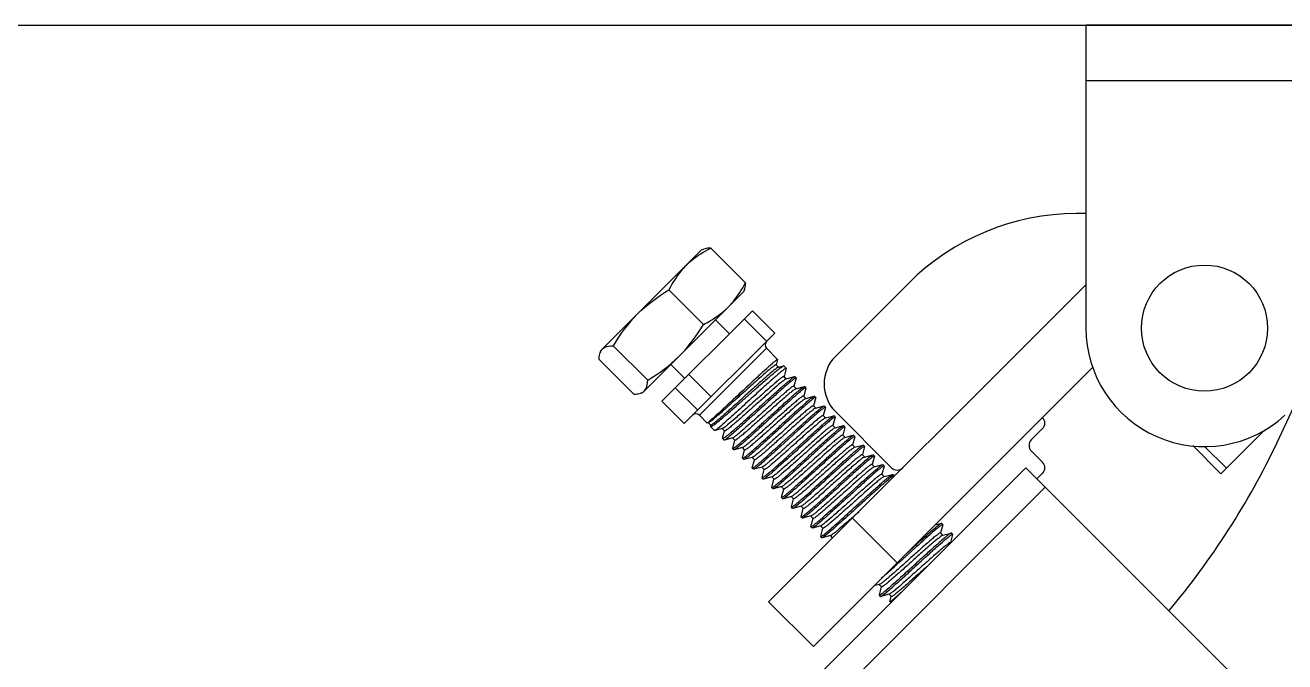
# Model space of a CAD drawing. Extents: x 27938 to 650306, y -92720 to 1524912.
# Drawn here: x 325759 to 327062, y 832895 to 833555 of the extents above; entities that cross this region are included whole.
import ezdxf

# ---------------------------------------------------------------- set-up
doc = ezdxf.new("R2010")
doc.units = 0
doc.header["$LTSCALE"] = 1000
doc.header["$MEASUREMENT"] = 0
doc.layers.add('bz', color=2, linetype='Continuous')

msp = doc.modelspace()

# ---------------------------------------------------------------- linework, layer by layer
for p, q in [((326856.5, 833241), (326856.5, 833554.7)), ((327551.6, 833554.7), (326856.5, 833554.7)), ((326856.5, 833497.4), (327438.9, 833497.4)), ((326856.5, 833359.5), (326846.5, 833359.5)), ((326354.6, 833217.9), (326458.7, 833321.9)), ((326458.7, 833321.9), (326461.1, 833322.8)), ((326468.2, 833323.9), (326504, 833288)), ((326673.1, 833287.7), (326597.5, 833212.1)), ((326398, 833174.5), (326502.1, 833278.6)), ((326424.9, 833280.6), (326460.7, 833244.7)), ((326503, 833280.9), (326502.1, 833278.6)), ((326856.5, 833286), (326528.1, 832957.7)), ((326511.4, 833258.9), (326417.6, 833165.2)), ((326473.2, 833249.7), (326487.6, 833235.2)), ((326502.9, 833250.5), (326526, 833227.4)), ((326511.4, 833258.9), (326534.5, 833235.8)), ((326440.8, 833142.1), (326534.5, 833235.8)), ((326367.1, 833222.8), (326403, 833187)), ((326354.6, 833217.9), (326353.8, 833215.5)), ((326525.8, 833220.2), (326456.4, 833150.8)), ((326537.4, 833208.6), (326525.8, 833220.2)), ((326352.7, 833208.4), (326388.6, 833172.6)), ((326426.9, 833203.4), (326441.4, 833188.9)), ((326535.9, 833203.1), (326538.4, 833200.6)), ((326537.4, 833208.4), (326536, 833203.1)), ((326537.4, 833208.4), (326537.4, 833208.6)), ((326538.2, 833200.6), (326543.6, 833202)), ((326543.6, 833202), (326544, 833202)), ((326546.4, 833199.6), (326544, 833202)), ((326546.4, 833199.3), (326544.1, 833190.9)), ((326546.4, 833199.3), (326546.4, 833199.6)), ((326574.4, 832911.4), (326863.5, 833200.6)), ((326445.5, 833193.1), (326468.7, 833170)), ((326544, 833190.9), (326546.5, 833188.5)), ((326546.3, 833188.4), (326555, 833190.8)), ((326556.5, 833189.2), (326554.3, 833180.8)), ((326555, 833190.8), (326555.2, 833190.7)), ((326556.5, 833189.5), (326555.2, 833190.7)), ((326556.5, 833189.2), (326556.5, 833189.5)), ((326395.6, 833173.6), (326398, 833174.5)), ((326431.5, 833179.1), (326454.7, 833156)), ((326554.2, 833180.8), (326556.6, 833178.4)), ((326556.4, 833178.3), (326565.1, 833180.6)), ((326564.3, 833170.7), (326566.7, 833168.2)), ((326566.6, 833179.1), (326564.4, 833170.7)), ((326565.1, 833180.6), (326565.4, 833180.6)), ((326566.6, 833179.3), (326565.4, 833180.6)), ((326566.5, 833168.2), (326575.2, 833170.5)), ((326566.6, 833179.1), (326566.6, 833179.3)), ((326575.2, 833170.5), (326575.5, 833170.5)), ((326576.7, 833169.2), (326575.5, 833170.5)), ((326417.6, 833165.2), (326440.8, 833142.1)), ((326574.4, 833160.6), (326576.9, 833158.1)), ((326576.8, 833169), (326574.5, 833160.6)), ((326576.6, 833158.1), (326585.4, 833160.4)), ((326576.8, 833169), (326576.7, 833169.2)), ((326586.9, 833158.9), (326584.6, 833150.4)), ((326585.4, 833160.4), (326585.6, 833160.4)), ((326586.9, 833159.1), (326585.6, 833160.4)), ((326586.9, 833158.9), (326586.9, 833159.1)), ((327054.2, 833122.6), (327071.7, 833159.4)), ((326464.4, 833142.7), (326456.4, 833150.8)), ((326584.5, 833150.5), (326587, 833148)), ((326586.8, 833148), (326595.5, 833150.3)), ((326597, 833148.7), (326594.7, 833140.3)), ((326595.5, 833150.3), (326595.7, 833150.3)), ((326597, 833149), (326595.7, 833150.3)), ((326597, 833148.7), (326597, 833149)), ((326597.5, 833154.3), (326655.3, 833096.4)), ((326464.5, 833142.7), (326464.4, 833142.7)), ((326466.1, 833143.2), (326464.5, 833142.7)), ((326468.4, 833140.6), (326465.9, 833143.1)), ((326468, 833139.6), (326468.3, 833140.7)), ((326468, 833139.6), (326468, 833139.2)), ((326472.2, 833135), (326468, 833139.2)), ((326472.4, 833134.9), (326472.2, 833135)), ((326480.3, 833137.1), (326472.4, 833134.9)), ((326482.6, 833134.6), (326480.1, 833137)), ((326480.5, 833127), (326482.5, 833134.6)), ((326558.4, 833134.9), (326540.4, 833118.6)), ((326594.6, 833140.3), (326597.1, 833137.9)), ((326596.9, 833137.8), (326596.8, 833137.8)), ((326596.9, 833137.8), (326605.6, 833140.2)), ((326607.1, 833138.6), (326604.9, 833130.2)), ((326605.6, 833140.2), (326605.8, 833140.1)), ((326607.1, 833138.9), (326605.8, 833140.1)), ((326607.1, 833138.6), (326607.1, 833138.9)), ((326811.5, 833136.9), (326799.9, 833125.4)), ((326996, 833090.2), (327041.6, 833135.7)), ((326480.5, 833127), (326480.5, 833126.7)), ((326482.1, 833125.1), (326480.5, 833126.7)), ((326491, 833127.5), (326482.3, 833125.1)), ((326493.2, 833124.9), (326490.8, 833127.4)), ((326490.9, 833116.5), (326493.1, 833125)), ((326549.3, 833109.7), (326567.2, 833126)), ((326604.8, 833130.2), (326607.2, 833127.8)), ((326607, 833127.7), (326615.7, 833130)), ((326614.9, 833120.1), (326617.3, 833117.7)), ((326617.2, 833128.5), (326615, 833120.1)), ((326615.7, 833130), (326616, 833130)), ((326617.2, 833128.8), (326616, 833130)), ((326617.1, 833117.6), (326625.8, 833119.9)), ((326617.2, 833128.5), (326617.2, 833128.8)), ((326627.4, 833118.4), (326625.1, 833110)), ((326625.8, 833119.9), (326626.1, 833119.9)), ((326627.3, 833118.6), (326626.1, 833119.9)), ((326627.4, 833118.4), (326627.3, 833118.6)), ((326966.9, 833119.3), (326996, 833090.2)), ((326979.2, 833118.6), (327001.8, 833096)), ((326490.9, 833116.5), (326490.9, 833116.3)), ((326492.2, 833115), (326490.9, 833116.3)), ((326492.4, 833115), (326492.2, 833115)), ((326501.1, 833117.3), (326492.4, 833115)), ((326503.4, 833114.8), (326500.9, 833117.3)), ((326501, 833106.4), (326503.3, 833114.9)), ((326501, 833106.4), (326501, 833106.2)), ((326502.3, 833104.9), (326501, 833106.2)), ((326501.3, 833117.4), (326501.1, 833117.3)), ((326511.2, 833107.2), (326502.5, 833104.9)), ((326513.5, 833104.7), (326511, 833107.2)), ((326625, 833110), (326627.5, 833107.5)), ((326627.2, 833107.5), (326636, 833109.8)), ((326637.5, 833108.3), (326635.2, 833099.8)), ((326636, 833109.8), (326636.2, 833109.8)), ((326637.5, 833108.5), (326636.2, 833109.8)), ((326637.5, 833108.3), (326637.5, 833108.5)), ((326799.9, 833113.8), (326811.5, 833102.2)), ((324216.8, 830519.2), (326794.1, 833096.4)), ((326502.5, 833104.9), (326502.3, 833104.9)), ((326511.1, 833096.3), (326513.4, 833104.7)), ((326511.1, 833096.3), (326511.2, 833096)), ((326512.4, 833094.8), (326511.2, 833096)), ((326512.7, 833094.8), (326512.4, 833094.8)), ((326521.3, 833097.1), (326512.7, 833094.8)), ((326523.6, 833094.6), (326521.1, 833097)), ((326521.3, 833086.2), (326523.5, 833094.6)), ((326635.1, 833099.9), (326637.6, 833097.4)), ((326637.4, 833097.4), (326646.1, 833099.7)), ((326647.6, 833098.2), (326645.3, 833089.7)), ((326646.1, 833099.7), (326646.3, 833099.7)), ((326647.6, 833098.4), (326646.3, 833099.7)), ((327031.2, 832859.4), (326794.1, 833096.4)), ((326521.3, 833086.2), (326521.3, 833085.9)), ((326522.5, 833084.7), (326521.3, 833085.9)), ((326522.8, 833084.6), (326522.5, 833084.7)), ((326531.5, 833087), (326522.8, 833084.6)), ((326533.7, 833084.5), (326531.3, 833086.9)), ((326531.4, 833076), (326533.6, 833084.5)), ((326645.2, 833089.7), (326647.7, 833087.3)), ((326647.5, 833087.2), (326647.2, 833087.1)), ((326647.5, 833087.2), (326656.2, 833089.6)), ((326656.2, 833089.6), (326656.4, 833089.5)), ((326657.7, 833088.3), (326656.4, 833089.5)), ((326657.7, 833088), (326657.4, 833087)), ((326657.7, 833088), (326657.7, 833088.3)), ((326811.5, 833090.7), (326805.7, 833084.9)), ((324237.1, 830498.9), (326814.3, 833076.2)), ((326531.4, 833076), (326531.4, 833075.8)), ((326532.7, 833074.5), (326531.4, 833075.8)), ((326532.9, 833074.5), (326532.7, 833074.5)), ((326541.6, 833076.9), (326532.9, 833074.5)), ((326543.8, 833074.4), (326541.4, 833076.8)), ((326541.5, 833065.9), (326543.7, 833074.4)), ((326551.7, 833066.7), (326543, 833064.4)), ((326553.9, 833064.2), (326551.5, 833066.7)), ((326541.5, 833065.9), (326541.5, 833065.7)), ((326542.8, 833064.4), (326541.5, 833065.7)), ((326543, 833064.4), (326542.8, 833064.4)), ((326551.6, 833055.8), (326553.9, 833064.3)), ((326551.6, 833055.8), (326551.6, 833055.6)), ((326552.9, 833054.3), (326551.6, 833055.6)), ((326553.1, 833054.3), (326552.9, 833054.3)), ((326561.8, 833056.6), (326553.1, 833054.3)), ((326564.1, 833054.1), (326561.6, 833056.6)), ((326561.7, 833045.7), (326564, 833054.1)), ((326562.1, 833056.7), (326561.8, 833056.6)), ((326561.7, 833045.7), (326561.7, 833045.4)), ((326563, 833044.2), (326561.7, 833045.4)), ((326563.3, 833044.2), (326563, 833044.2)), ((326571.9, 833046.5), (326563.3, 833044.2)), ((326574.2, 833044), (326571.7, 833046.4)), ((326571.8, 833035.6), (326574.1, 833044)), ((326661.1, 832998.1), (326614.8, 833044.4)), ((326571.8, 833035.6), (326571.9, 833035.3)), ((326573.1, 833034.1), (326571.9, 833035.3)), ((326573.4, 833034), (326573.1, 833034.1)), ((326582.1, 833036.4), (326573.4, 833034)), ((326584.3, 833033.9), (326581.9, 833036.3)), ((326582, 833025.5), (326584.2, 833033.9)), ((326700.2, 833037.2), (326701.4, 833037.5)), ((326701.4, 833037.5), (326706.8, 833039)), ((326708.3, 833037.4), (326706, 833029)), ((326706, 833029), (326708.4, 833026.6)), ((326706.8, 833039), (326707, 833038.9)), ((326708.3, 833037.7), (326707, 833038.9)), ((326708.2, 833026.5), (326716.9, 833028.8)), ((326708.3, 833037.4), (326708.3, 833037.7)), ((326718.4, 833027.3), (326716.2, 833018.9)), ((326716.9, 833028.8), (326716.7, 833028.8)), ((326717.1, 833028.8), (326716.9, 833028.8)), ((326718.4, 833027.6), (326717.1, 833028.8)), ((326718.4, 833027.6), (326718.4, 833027.3)), ((326582, 833025.5), (326582, 833025.2)), ((326583.2, 833023.9), (326582, 833025.2)), ((326583.5, 833023.9), (326583.2, 833023.9)), ((326592.2, 833026.3), (326583.5, 833023.9)), ((326594.3, 833023.9), (326592, 833026.2)), ((326669.3, 833006.3), (326678.5, 833014.7)), ((326679.8, 833013.5), (326662.9, 832998.1)), ((326662.9, 832998.1), (326661.9, 832997.2)), ((326642.8, 832975.7), (326637.1, 832974.2)), ((326645, 832973.2), (326642.6, 832975.6)), ((326642.7, 832964.7), (326644.9, 832973.2)), ((326642.7, 832964.5), (326642.7, 832964.7)), ((326644, 832963.2), (326642.7, 832964.5)), ((326644, 832963.2), (326644.2, 832963.2)), ((326652.9, 832965.5), (326644.2, 832963.2)), ((326655.1, 832963), (326652.7, 832965.5)), ((326653.1, 832965.6), (326652.9, 832965.5)), ((326653.6, 832957.8), (326655, 832963.1)), ((326574.4, 832911.4), (326528.1, 832957.7)), ((326653.6, 832957.8), (326653.7, 832957.7)), ((326655.3, 832957.7), (326653.7, 832957.7))]:
    msp.add_line(p, q)
msp.add_circle((326979.1, 833241), 65.3)
for centre, radius, start, end in [((326846.6, 833114.2), 245.3, 90.0086, 135), ((326979.1, 833241), 122.7, 180, 312.6204), ((326529.3, 833223.6), 4.91, 135, 225), ((326626.4, 833183.2), 40.9, 135, 225), ((326452.9, 833147.3), 4.91, 45, 135), ((326805.7, 833142.7), 8.18, 315, 45), ((326805.7, 833119.6), 8.18, 135, 225), ((326315.6, 833473.7), 817.8, 320.0192, 334.5723), ((326661.1, 833102.2), 8.18, 225, 315), ((326805.7, 833096.4), 8.18, 315, 45), ((323679.6, 836336.5), 4410.1, 311.7193, 311.8446), ((328550.2, 830955.6), 2782.7, 132.0736, 132.2686)]:
    msp.add_arc(centre, radius, start, end)
for points, knots in [([(326442.8, 833306), (326444.6, 833307.8), (326452.3, 833314.8), (326461.2, 833320.3), (326468.2, 833323.9)], [0, 0, 0, 0, 0.248254, 1, 1, 1, 1]), ([(326468.2, 833323.9), (326467.5, 833323.9), (326465.1, 833323.8), (326462.7, 833323.4), (326461, 833322.8)], [0, 0, 0, 0, 0.270862, 1, 1, 1, 1]), ([(326442.8, 833306), (326440.9, 833304.2), (326433.9, 833296.5), (326428.4, 833287.5), (326424.9, 833280.6)], [0, 0, 0, 0, 0.248254, 1, 1, 1, 1]), ([(326486.1, 833262.6), (326488, 833264.4), (326495, 833272.1), (326500.5, 833281.1), (326504, 833288)], [0, 0, 0, 0, 0.248254, 1, 1, 1, 1]), ([(326504, 833288), (326504, 833287.4), (326503.9, 833285), (326503.5, 833282.5), (326502.9, 833280.9)], [0, 0, 0, 0, 0.270862, 1, 1, 1, 1]), ([(326460.7, 833244.7), (326463.1, 833245.9), (326472.2, 833250.9), (326480.6, 833257.1), (326486.1, 833262.6)], [0, 0, 0, 0, 0.25305, 1, 1, 1, 1]), ([(326356.2, 833219.4), (326356.8, 833220), (326360, 833222.3), (326364.1, 833222.8), (326367.1, 833222.8)], [0, 0, 0, 0, 0.22235, 1, 1, 1, 1]), ([(326352.7, 833208.4), (326352.7, 833209.1), (326352.8, 833211.5), (326353.2, 833213.9), (326353.8, 833215.6)], [0, 0, 0, 0, 0.270862, 1, 1, 1, 1]), ([(326353.8, 833215.6), (326353.9, 833215.9), (326354.5, 833217.3), (326355.4, 833218.6), (326356.2, 833219.4)], [0, 0, 0, 0, 0.261173, 1, 1, 1, 1]), ([(326535.9, 833203.1), (326535.8, 833203.2), (326535.4, 833203.1), (326534.9, 833202.7), (326533.9, 833202.1), (326532.1, 833200.8), (326529.2, 833198.4), (326525, 833194.8), (326520, 833190.4), (326514.3, 833185.3), (326508.1, 833179.7), (326501.7, 833174), (326495.3, 833168.2), (326489.1, 833162.6), (326483.3, 833157.4), (326478.2, 833152.8), (326473.8, 833149), (326470.3, 833146.1), (326467.9, 833144.3), (326466.6, 833143.3), (326466.1, 833143.2)], [0, 0, 0, 0, 0.003403, 0.010859, 0.022763, 0.03908, 0.084361, 0.145013, 0.218706, 0.302631, 0.393625, 0.488307, 0.583205, 0.674888, 0.760095, 0.835845, 0.89954, 0.949057, 0.982826, 1, 1, 1, 1]), ([(326537.3, 833200.2), (326536.6, 833199.7), (326534.8, 833198.4), (326530, 833194.5), (326522.2, 833187.6), (326511.3, 833177.8), (326501.4, 833168.8), (326493.3, 833161.5), (326487.6, 833156.4), (326482.4, 833151.8), (326477.9, 833147.8), (326474.2, 833144.7), (326471.6, 833142.6), (326470.1, 833141.4), (326469.3, 833140.9), (326468.8, 833140.7), (326468.4, 833140.6), (326468.4, 833140.6)], [0, 0, 0, 0, 0.028596, 0.073027, 0.202674, 0.370878, 0.554611, 0.644603, 0.729354, 0.806116, 0.872445, 0.926278, 0.966, 0.980209, 0.990539, 0.997006, 1, 1, 1, 1]), ([(326537.4, 833208.6), (326537.4, 833208.6), (326537.1, 833208.5), (326536.7, 833208.2), (326535.9, 833207.7), (326534.6, 833206.6), (326532.3, 833204.7), (326529, 833201.8), (326524.9, 833198.1), (326520.2, 833193.8), (326515, 833188.9), (326511.3, 833185.5), (326509.4, 833183.8)], [0, 0, 0, 0, 0.005961, 0.020019, 0.042763, 0.074169, 0.16218, 0.281779, 0.42973, 0.601989, 0.793845, 1, 1, 1, 1]), ([(326514.9, 833178.3), (326518.4, 833181.4), (326524.7, 833187), (326532.3, 833193.5), (326537.3, 833197.6), (326540, 833199.8), (326542, 833201.2), (326543.2, 833201.9), (326543.6, 833202)], [0, 0, 0, 0, 0.372718, 0.681061, 0.801832, 0.896452, 0.962849, 1, 1, 1, 1]), ([(326546.4, 833199.6), (326546.3, 833199.6), (326546, 833199.6), (326545.6, 833199.3), (326544.8, 833198.9), (326543.4, 833197.8), (326541.1, 833195.9), (326537.7, 833193), (326533.6, 833189.4), (326528.8, 833185.2), (326523.5, 833180.4), (326519.8, 833177), (326517.9, 833175.3)], [0, 0, 0, 0, 0.00672, 0.021093, 0.043999, 0.075491, 0.163523, 0.283007, 0.430749, 0.60272, 0.794233, 1, 1, 1, 1]), ([(326538.2, 833200.6), (326538.1, 833200.6), (326537.8, 833200.5), (326537.6, 833200.3), (326537.3, 833200.2)], [0, 0, 0, 0, 0.181453, 1, 1, 1, 1]), ([(326399.5, 833176), (326400.1, 833176.6), (326402.5, 833179.8), (326402.9, 833183.9), (326403, 833187)], [0, 0, 0, 0, 0.22235, 1, 1, 1, 1]), ([(326509.4, 833183.8), (326504.2, 833178.9), (326496.5, 833171.7), (326486.5, 833162.3), (326479.8, 833156.1), (326474.1, 833150.8), (326470, 833147.2), (326467.5, 833145), (326466.1, 833143.8), (326465.2, 833143.2), (326464.7, 833142.8), (326464.5, 833142.7)], [0, 0, 0, 0, 0.352343, 0.521286, 0.674411, 0.804337, 0.904804, 0.942423, 0.971006, 0.990237, 1, 1, 1, 1]), ([(326544, 833190.9), (326544, 833191), (326543.6, 833191), (326542.8, 833190.5), (326541.1, 833189.3), (326538.4, 833187.2), (326534.9, 833184.3), (326530.7, 833180.6), (326525.8, 833176.3), (326520.5, 833171.6), (326513.1, 833165), (326504.1, 833156.9), (326494.3, 833148.2), (326487.3, 833142.2), (326483.1, 833138.8), (326481.6, 833137.7), (326480.9, 833137.3)], [0, 0, 0, 0, 0.003326, 0.010207, 0.036006, 0.077506, 0.133409, 0.201849, 0.280515, 0.366741, 0.457609, 0.640942, 0.80605, 0.931108, 0.973278, 1, 1, 1, 1]), ([(326545.4, 833188), (326544.7, 833187.6), (326543, 833186.3), (326538.7, 833182.8), (326531.6, 833176.6), (326521.7, 833167.9), (326512.7, 833159.8), (326505.4, 833153.3), (326500.2, 833148.7), (326495.5, 833144.5), (326491.4, 833141), (326488, 833138.1), (326485.4, 833136.1), (326483.8, 833135), (326483, 833134.5), (326482.6, 833134.5), (326482.6, 833134.6)], [0, 0, 0, 0, 0.02987, 0.074864, 0.204049, 0.370755, 0.553129, 0.642736, 0.727349, 0.804209, 0.870824, 0.925059, 0.965214, 0.990129, 0.996773, 1, 1, 1, 1]), ([(326526.7, 833166.6), (326530.1, 833169.7), (326535.2, 833174.2), (326541.5, 833179.9), (326545.6, 833183.4), (326549, 833186.3), (326551.7, 833188.5), (326553.6, 833189.9), (326554.6, 833190.6), (326555, 833190.8)], [0, 0, 0, 0, 0.377224, 0.54287, 0.687753, 0.808376, 0.901881, 0.966123, 1, 1, 1, 1]), ([(326556.5, 833189.5), (326556.4, 833189.5), (326556.1, 833189.5), (326555.3, 833189), (326553.7, 833187.9), (326551.2, 833185.8), (326547.8, 833182.9), (326543.6, 833179.3), (326538.9, 833175.1), (326533.6, 833170.3), (326529.9, 833167), (326528, 833165.2)], [0, 0, 0, 0, 0.006764, 0.021168, 0.075586, 0.163643, 0.283139, 0.43087, 0.602811, 0.794278, 1, 1, 1, 1]), ([(326546.3, 833188.4), (326546.2, 833188.4), (326545.9, 833188.3), (326545.6, 833188.1), (326545.4, 833188)], [0, 0, 0, 0, 0.180154, 1, 1, 1, 1]), ([(326388.6, 833172.6), (326389.2, 833172.6), (326391.6, 833172.7), (326394, 833173.1), (326395.7, 833173.7)], [0, 0, 0, 0, 0.270862, 1, 1, 1, 1]), ([(326395.7, 833173.7), (326396.1, 833173.8), (326397.5, 833174.4), (326398.7, 833175.2), (326399.5, 833176)], [0, 0, 0, 0, 0.261173, 1, 1, 1, 1]), ([(326468, 833139.2), (326468.1, 833139.1), (326468.7, 833139.2), (326469.6, 833139.6), (326470.9, 833140.5), (326473.5, 833142.4), (326477.7, 833145.8), (326483.7, 833150.8), (326490.7, 833156.9), (326498.5, 833163.8), (326506.7, 833171), (326512.2, 833175.9), (326514.9, 833178.3)], [0, 0, 0, 0, 0.007718, 0.024092, 0.050069, 0.085552, 0.183385, 0.312896, 0.467567, 0.639554, 0.820094, 1, 1, 1, 1]), ([(326517.9, 833175.3), (326512.7, 833170.5), (326505, 833163.5), (326495, 833154.3), (326488.3, 833148.2), (326482.5, 833143), (326478.3, 833139.4), (326475.7, 833137.2), (326474.3, 833136.1), (326473.2, 833135.4), (326472.7, 833135), (326472.4, 833134.9)], [0, 0, 0, 0, 0.348378, 0.515751, 0.667951, 0.797828, 0.899283, 0.937823, 0.967619, 0.988371, 1, 1, 1, 1]), ([(326554.2, 833180.8), (326554.1, 833180.9), (326553.7, 833180.8), (326552.9, 833180.4), (326551.1, 833179.1), (326548.3, 833176.9), (326544.6, 833173.8), (326540.2, 833169.9), (326535.1, 833165.5), (326529.6, 833160.6), (326522, 833153.8), (326514.4, 833147), (326507.2, 833140.6), (326502.4, 833136.4), (326498.3, 833132.9), (326495.1, 833130.2), (326492.8, 833128.5), (326491.5, 833127.6), (326491, 833127.5)], [0, 0, 0, 0, 0.003454, 0.01069, 0.03788, 0.081592, 0.14037, 0.212137, 0.294327, 0.383985, 0.477885, 0.664852, 0.751185, 0.82854, 0.894141, 0.945652, 0.981282, 1, 1, 1, 1]), ([(326556.4, 833178.3), (326555.9, 833178.2), (326554.7, 833177.3), (326552.3, 833175.6), (326549.1, 833172.9), (326545, 833169.4), (326540.2, 833165.2), (326533, 833158.8), (326525.4, 833152), (326517.8, 833145.2), (326512.3, 833140.3), (326507.3, 833135.9), (326502.8, 833132), (326499.1, 833128.9), (326496.3, 833126.7), (326494.5, 833125.4), (326493.7, 833124.9), (326493.3, 833124.9), (326493.2, 833124.9)], [0, 0, 0, 0, 0.01868, 0.054279, 0.105765, 0.171349, 0.248696, 0.335028, 0.522011, 0.615926, 0.705601, 0.787808, 0.859593, 0.918386, 0.962109, 0.989307, 0.996546, 1, 1, 1, 1]), ([(326564.3, 833170.7), (326564.2, 833170.8), (326563.9, 833170.7), (326563, 833170.3), (326561.2, 833169), (326558.5, 833166.9), (326554.9, 833163.8), (326550.6, 833160.1), (326545.6, 833155.7), (326540.2, 833150.9), (326532.7, 833144.2), (326523.6, 833136), (326515, 833128.4), (326509.1, 833123.3), (326505.7, 833120.5), (326503.2, 833118.6), (326501.9, 833117.6), (326501.3, 833117.4)], [0, 0, 0, 0, 0.0034, 0.010481, 0.037064, 0.079814, 0.137351, 0.207694, 0.288393, 0.376621, 0.469285, 0.654869, 0.819322, 0.88628, 0.93982, 0.978116, 1, 1, 1, 1]), ([(326536.9, 833156.4), (326540.3, 833159.5), (326545.3, 833164.1), (326551.7, 833169.8), (326555.7, 833173.3), (326559.1, 833176.2), (326561.8, 833178.4), (326563.7, 833179.8), (326564.7, 833180.5), (326565.1, 833180.6)], [0, 0, 0, 0, 0.377469, 0.543191, 0.688109, 0.808726, 0.902172, 0.966298, 1, 1, 1, 1]), ([(326566.6, 833179.3), (326566.6, 833179.4), (326566.2, 833179.3), (326565.8, 833179.1), (326565, 833178.6), (326563.6, 833177.6), (326561.3, 833175.7), (326557.9, 833172.8), (326553.8, 833169.2), (326549, 833165), (326543.7, 833160.2), (326540, 833156.9), (326538.1, 833155.1)], [0, 0, 0, 0, 0.006769, 0.021177, 0.044114, 0.075625, 0.163681, 0.283172, 0.430898, 0.602836, 0.794292, 1, 1, 1, 1]), ([(326547, 833146.3), (326550.4, 833149.4), (326555.4, 833154), (326561.8, 833159.6), (326565.9, 833163.2), (326569.2, 833166.1), (326571.9, 833168.3), (326573.8, 833169.7), (326574.8, 833170.4), (326575.2, 833170.5)], [0, 0, 0, 0, 0.377471, 0.543199, 0.68812, 0.808735, 0.902176, 0.966298, 1, 1, 1, 1]), ([(326480.5, 833126.7), (326480.6, 833126.6), (326481.2, 833126.8), (326481.9, 833127.3), (326483.3, 833128.2), (326484.9, 833129.5), (326487.1, 833131.2), (326490.6, 833134.2), (326495.8, 833138.7), (326502.7, 833144.9), (326510.4, 833151.9), (326518.5, 833159.2), (326523.9, 833164.1), (326526.7, 833166.6)], [0, 0, 0, 0, 0.006963, 0.023033, 0.048864, 0.084278, 0.128882, 0.182131, 0.311785, 0.466682, 0.638948, 0.819791, 1, 1, 1, 1]), ([(326528, 833165.2), (326522.8, 833160.5), (326515.1, 833153.5), (326505.1, 833144.4), (326498.3, 833138.3), (326492.5, 833133.2), (326487.9, 833129.2), (326484.9, 833126.7), (326483.1, 833125.5), (326482.5, 833125.2), (326482.3, 833125.1)], [0, 0, 0, 0, 0.34673, 0.51345, 0.665272, 0.795129, 0.896992, 0.966206, 0.987594, 1, 1, 1, 1]), ([(326565.8, 833167.8), (326565.1, 833167.4), (326563.5, 833166.2), (326559.2, 833162.8), (326552.2, 833156.8), (326542.5, 833148.2), (326533.6, 833140.2), (326526.3, 833133.6), (326521.1, 833129), (326516.4, 833124.9), (326512.2, 833121.3), (326508.8, 833118.4), (326506.2, 833116.4), (326504.6, 833115.2), (326503.7, 833114.8), (326503.4, 833114.8), (326503.4, 833114.8)], [0, 0, 0, 0, 0.028607, 0.072452, 0.199893, 0.36582, 0.548462, 0.638549, 0.723814, 0.801433, 0.868843, 0.923828, 0.964605, 0.989945, 0.99671, 1, 1, 1, 1]), ([(326574.4, 833160.6), (326574.3, 833160.6), (326574, 833160.6), (326573.2, 833160.1), (326571.4, 833158.9), (326568.8, 833156.8), (326565.2, 833153.9), (326561, 833150.2), (326556.1, 833145.9), (326550.8, 833141.2), (326543.3, 833134.5), (326534.3, 833126.4), (326525.7, 833118.8), (326519.7, 833113.6), (326516.3, 833110.7), (326513.7, 833108.7), (326512.2, 833107.7), (326511.6, 833107.4)], [0, 0, 0, 0, 0.003357, 0.010314, 0.036413, 0.078396, 0.134939, 0.204143, 0.283646, 0.370725, 0.462392, 0.646848, 0.81189, 0.879926, 0.93509, 0.975533, 1, 1, 1, 1]), ([(326576.1, 833157.8), (326575.5, 833157.5), (326574, 833156.4), (326571.3, 833154.3), (326567.8, 833151.4), (326561.8, 833146.2), (326553.2, 833138.5), (326544.2, 833130.5), (326536.8, 833123.9), (326531.6, 833119.2), (326526.8, 833115), (326522.5, 833111.3), (326519, 833108.4), (326516.4, 833106.3), (326514.7, 833105.1), (326513.9, 833104.7), (326513.5, 833104.6), (326513.5, 833104.7)], [0, 0, 0, 0, 0.026094, 0.067879, 0.124054, 0.192759, 0.358157, 0.5419, 0.632944, 0.719307, 0.798065, 0.866559, 0.922485, 0.963991, 0.989789, 0.996669, 1, 1, 1, 1]), ([(326576.7, 833169.2), (326576.7, 833169.3), (326576.4, 833169.2), (326575.6, 833168.8), (326573.9, 833167.6), (326571.4, 833165.6), (326568, 833162.7), (326563.9, 833159.1), (326559.1, 833154.8), (326553.8, 833150.1), (326550.1, 833146.7), (326548.2, 833145)], [0, 0, 0, 0, 0.006751, 0.021138, 0.075529, 0.163569, 0.283057, 0.430793, 0.602755, 0.79425, 1, 1, 1, 1]), ([(326557.1, 833136.1), (326560.6, 833139.3), (326565.6, 833143.8), (326571.9, 833149.5), (326576, 833153.1), (326579.4, 833156), (326582, 833158.2), (326583.9, 833159.6), (326585, 833160.3), (326585.4, 833160.4)], [0, 0, 0, 0, 0.377474, 0.5432, 0.688119, 0.808732, 0.902174, 0.966298, 1, 1, 1, 1]), ([(326586.9, 833159.1), (326586.8, 833159.2), (326586.5, 833159.1), (326586, 833158.9), (326585.3, 833158.4), (326583.9, 833157.3), (326581.5, 833155.5), (326578.1, 833152.6), (326574, 833149), (326569.2, 833144.7), (326563.9, 833140), (326560.3, 833136.6), (326558.4, 833134.9)], [0, 0, 0, 0, 0.00677, 0.021179, 0.044118, 0.075631, 0.163692, 0.283187, 0.430912, 0.602844, 0.794295, 1, 1, 1, 1]), ([(326566.5, 833168.2), (326566.5, 833168.2), (326566.2, 833168.1), (326566, 833167.9), (326565.8, 833167.8)], [0, 0, 0, 0, 0.185393, 1, 1, 1, 1]), ([(326576.6, 833158.1), (326576.6, 833158.1), (326576.4, 833158), (326576.3, 833157.9), (326576.1, 833157.8)], [0, 0, 0, 0, 0.197861, 1, 1, 1, 1]), ([(326490.9, 833116.3), (326491, 833116.2), (326491.6, 833116.4), (326492.3, 833116.9), (326493.6, 833117.8), (326495.3, 833119.2), (326497.4, 833120.9), (326500.9, 833123.9), (326506.1, 833128.5), (326513, 833134.7), (326520.7, 833141.6), (326528.7, 833149), (326534.1, 833153.9), (326536.9, 833156.4)], [0, 0, 0, 0, 0.006649, 0.022591, 0.048358, 0.08374, 0.128335, 0.181594, 0.311309, 0.466309, 0.638694, 0.819661, 1, 1, 1, 1]), ([(326538.1, 833155.1), (326532.9, 833150.4), (326525.2, 833143.4), (326515.2, 833134.3), (326508.5, 833128.2), (326502.6, 833123), (326498, 833119.1), (326495, 833116.6), (326493.3, 833115.4), (326492.7, 833115.1), (326492.4, 833115)], [0, 0, 0, 0, 0.346741, 0.513465, 0.665282, 0.795135, 0.896996, 0.966208, 0.987595, 1, 1, 1, 1]), ([(326501, 833106.2), (326501.1, 833106.1), (326501.7, 833106.3), (326502.4, 833106.8), (326503.7, 833107.7), (326505.4, 833109), (326507.5, 833110.8), (326511, 833113.8), (326516.2, 833118.3), (326523.1, 833124.6), (326530.8, 833131.5), (326538.8, 833138.8), (326544.3, 833143.8), (326547, 833146.3)], [0, 0, 0, 0, 0.006666, 0.022627, 0.048408, 0.083802, 0.128405, 0.181668, 0.311381, 0.466366, 0.638733, 0.819684, 1, 1, 1, 1]), ([(326548.2, 833145), (326543, 833140.3), (326535.3, 833133.2), (326525.3, 833124.2), (326518.6, 833118.1), (326512.8, 833112.9), (326508.1, 833109), (326505.1, 833106.5), (326503.4, 833105.3), (326502.8, 833104.9), (326502.5, 833104.9)], [0, 0, 0, 0, 0.346731, 0.513454, 0.665274, 0.795126, 0.896989, 0.966206, 0.987594, 1, 1, 1, 1]), ([(326584.5, 833150.5), (326584.4, 833150.6), (326583.9, 833150.4), (326583.3, 833150), (326582.1, 833149.2), (326579.9, 833147.6), (326576.4, 833144.6), (326571.4, 833140.3), (326565.4, 833135), (326558.8, 833129.2), (326551.9, 833123), (326547.3, 833118.9), (326545, 833116.8)], [0, 0, 0, 0, 0.007187, 0.023409, 0.049389, 0.084973, 0.183182, 0.313164, 0.468251, 0.640433, 0.820786, 1, 1, 1, 1]), ([(326586.8, 833148), (326586.2, 833147.8), (326584.6, 833146.6), (326581.8, 833144.5), (326577.8, 833141.1), (326572.7, 833136.8), (326566.9, 833131.7), (326558.4, 833124.1), (326551.9, 833118.2), (326547.5, 833114.3)], [0, 0, 0, 0, 0.036102, 0.107011, 0.209882, 0.340038, 0.491461, 0.657121, 1, 1, 1, 1]), ([(326567.2, 833126), (326570.7, 833129.2), (326575.7, 833133.7), (326582.1, 833139.4), (326586.1, 833142.9), (326589.5, 833145.8), (326592.2, 833148.1), (326594, 833149.4), (326595.1, 833150.2), (326595.5, 833150.3)], [0, 0, 0, 0, 0.377469, 0.543192, 0.688111, 0.808729, 0.902174, 0.966298, 1, 1, 1, 1]), ([(326597, 833149), (326596.9, 833149.1), (326596.6, 833149), (326595.8, 833148.6), (326594.2, 833147.4), (326591.7, 833145.3), (326588.3, 833142.5), (326584.1, 833138.8), (326579.3, 833134.6), (326574.1, 833129.8), (326570.4, 833126.5), (326568.5, 833124.8)], [0, 0, 0, 0, 0.006764, 0.021166, 0.075581, 0.163632, 0.283123, 0.430854, 0.602802, 0.794275, 1, 1, 1, 1]), ([(326480.9, 833137.3), (326480.9, 833137.3), (326480.7, 833137.2), (326480.5, 833137.1), (326480.3, 833137.1)], [0, 0, 0, 0, 0.308118, 1, 1, 1, 1]), ([(326511.2, 833096), (326511.2, 833095.9), (326511.8, 833096.2), (326512.5, 833096.6), (326513.9, 833097.6), (326515.5, 833098.9), (326517.6, 833100.7), (326521.1, 833103.7), (326526.3, 833108.2), (326533.2, 833114.4), (326540.9, 833121.4), (326548.9, 833128.7), (326554.4, 833133.7), (326557.1, 833136.1)], [0, 0, 0, 0, 0.006653, 0.022601, 0.048372, 0.083758, 0.128357, 0.181617, 0.311328, 0.466323, 0.638705, 0.819669, 1, 1, 1, 1]), ([(326594.6, 833140.3), (326594.6, 833140.4), (326594.3, 833140.4), (326593.4, 833139.9), (326591.8, 833138.8), (326589.2, 833136.8), (326585.8, 833133.9), (326581.7, 833130.4), (326577, 833126.2), (326571.9, 833121.7), (326564.6, 833115.2), (326555.7, 833107.2), (326546, 833098.6), (326539, 833092.5), (326534.7, 833089), (326533, 833087.8), (326532.3, 833087.4)], [0, 0, 0, 0, 0.003275, 0.01, 0.035178, 0.075698, 0.130349, 0.197374, 0.27459, 0.359464, 0.449211, 0.631458, 0.797569, 0.925917, 0.970495, 1, 1, 1, 1]), ([(326596.8, 833137.8), (326596.2, 833137.6), (326594.9, 833136.6), (326592.4, 833134.8), (326589.1, 833132), (326585, 833128.5), (326580.2, 833124.3), (326573, 833117.9), (326565.5, 833111.2), (326557.9, 833104.4), (326552.5, 833099.6), (326547.5, 833095.2), (326543.1, 833091.4), (326539.5, 833088.4), (326536.8, 833086.2), (326535, 833084.9), (326534.1, 833084.5), (326533.8, 833084.4), (326533.7, 833084.5)], [0, 0, 0, 0, 0.02094, 0.058446, 0.111386, 0.177943, 0.255788, 0.342174, 0.52817, 0.621201, 0.709853, 0.790993, 0.861757, 0.919661, 0.962695, 0.989457, 0.996584, 1, 1, 1, 1]), ([(326577.3, 833115.9), (326580.8, 833119.1), (326585.8, 833123.6), (326592.2, 833129.3), (326596.2, 833132.8), (326599.6, 833135.7), (326602.3, 833137.9), (326604.2, 833139.3), (326605.2, 833140), (326605.6, 833140.2)], [0, 0, 0, 0, 0.377475, 0.543203, 0.688123, 0.808736, 0.902176, 0.966298, 1, 1, 1, 1]), ([(326607.1, 833138.9), (326607, 833138.9), (326606.7, 833138.9), (326605.9, 833138.4), (326604.3, 833137.3), (326601.8, 833135.2), (326598.4, 833132.3), (326594.2, 833128.7), (326589.5, 833124.5), (326584.2, 833119.7), (326580.5, 833116.4), (326578.6, 833114.6)], [0, 0, 0, 0, 0.006753, 0.021141, 0.075535, 0.163578, 0.283068, 0.430803, 0.602762, 0.794253, 1, 1, 1, 1]), ([(326482.3, 833125.1), (326482.2, 833125.1), (326482.2, 833125.1), (326482.1, 833125.1), (326482.1, 833125.1)], [0, 0, 0, 0, 0.601135, 1, 1, 1, 1]), ([(326540.4, 833118.6), (326537, 833115.5), (326532.1, 833111), (326525.8, 833105.4), (326521.9, 833101.9), (326518.5, 833099.1), (326515.9, 833096.9), (326514.1, 833095.6), (326513.1, 833094.9), (326512.7, 833094.8)], [0, 0, 0, 0, 0.37799, 0.543633, 0.688373, 0.808786, 0.902082, 0.966176, 1, 1, 1, 1]), ([(326568.5, 833124.8), (326563.3, 833120), (326555.6, 833113), (326545.6, 833103.9), (326538.8, 833097.9), (326533, 833092.7), (326528.4, 833088.7), (326525.3, 833086.2), (326523.6, 833085.1), (326523, 833084.7), (326522.8, 833084.6)], [0, 0, 0, 0, 0.346742, 0.513466, 0.665282, 0.795133, 0.896995, 0.966208, 0.987595, 1, 1, 1, 1]), ([(326604.8, 833130.2), (326604.7, 833130.3), (326604.3, 833130.2), (326603.5, 833129.8), (326601.7, 833128.5), (326598.9, 833126.3), (326595.2, 833123.2), (326590.7, 833119.3), (326585.7, 833114.9), (326580.2, 833110), (326572.6, 833103.2), (326565, 833096.4), (326557.8, 833090), (326553, 833085.8), (326548.9, 833082.3), (326545.7, 833079.6), (326543.3, 833077.9), (326542.1, 833077), (326541.6, 833076.9)], [0, 0, 0, 0, 0.003453, 0.010691, 0.037881, 0.081592, 0.14037, 0.212138, 0.294327, 0.383985, 0.477885, 0.664851, 0.751185, 0.82854, 0.894141, 0.945651, 0.981282, 1, 1, 1, 1]), ([(326607, 833127.7), (326606.5, 833127.6), (326605.2, 833126.7), (326602.9, 833125), (326599.7, 833122.3), (326595.6, 833118.8), (326590.8, 833114.6), (326583.6, 833108.2), (326576, 833101.4), (326568.4, 833094.6), (326562.9, 833089.7), (326557.8, 833085.3), (326553.4, 833081.4), (326549.7, 833078.3), (326546.9, 833076.1), (326545.1, 833074.8), (326544.3, 833074.3), (326543.9, 833074.3), (326543.8, 833074.4)], [0, 0, 0, 0, 0.01868, 0.054278, 0.105765, 0.171349, 0.248696, 0.335028, 0.522011, 0.615926, 0.705601, 0.787809, 0.859594, 0.918387, 0.96211, 0.989307, 0.996546, 1, 1, 1, 1]), ([(326614.9, 833120.1), (326614.8, 833120.2), (326614.5, 833120.1), (326613.6, 833119.6), (326611.8, 833118.4), (326609, 833116.1), (326605.3, 833113), (326600.9, 833109.2), (326595.8, 833104.7), (326590.3, 833099.9), (326582.7, 833093), (326575.2, 833086.3), (326567.9, 833079.8), (326563.1, 833075.7), (326559.1, 833072.2), (326555.8, 833069.5), (326553.5, 833067.8), (326552.2, 833066.9), (326551.7, 833066.7)], [0, 0, 0, 0, 0.003454, 0.01069, 0.03788, 0.081592, 0.14037, 0.212137, 0.294327, 0.383985, 0.477885, 0.664852, 0.751185, 0.82854, 0.894141, 0.945652, 0.981282, 1, 1, 1, 1]), ([(326587.5, 833105.8), (326590.9, 833108.9), (326595.9, 833113.5), (326602.3, 833119.2), (326606.3, 833122.7), (326609.7, 833125.6), (326612.4, 833127.8), (326614.3, 833129.2), (326615.3, 833129.9), (326615.7, 833130)], [0, 0, 0, 0, 0.377472, 0.543197, 0.688115, 0.808729, 0.902174, 0.966298, 1, 1, 1, 1]), ([(326617.2, 833128.8), (326617.2, 833128.8), (326616.8, 833128.8), (326616.4, 833128.5), (326615.6, 833128), (326614.2, 833127), (326611.9, 833125.1), (326608.5, 833122.2), (326604.4, 833118.6), (326599.6, 833114.4), (326594.3, 833109.6), (326590.6, 833106.3), (326588.7, 833104.5)], [0, 0, 0, 0, 0.006772, 0.021184, 0.044125, 0.07564, 0.163702, 0.283197, 0.430921, 0.602852, 0.794299, 1, 1, 1, 1]), ([(326597.6, 833095.7), (326601, 833098.8), (326606, 833103.4), (326612.4, 833109), (326616.5, 833112.6), (326619.8, 833115.5), (326622.5, 833117.7), (326624.4, 833119.1), (326625.4, 833119.8), (326625.8, 833119.9)], [0, 0, 0, 0, 0.377469, 0.543193, 0.688114, 0.808731, 0.902175, 0.966298, 1, 1, 1, 1]), ([(326627.3, 833118.6), (326627.3, 833118.7), (326627, 833118.6), (326626.2, 833118.2), (326624.5, 833117), (326622, 833115), (326618.6, 833112.1), (326614.5, 833108.5), (326609.7, 833104.2), (326604.4, 833099.5), (326600.7, 833096.1), (326598.8, 833094.4)], [0, 0, 0, 0, 0.006759, 0.021154, 0.075559, 0.163605, 0.283093, 0.430826, 0.60278, 0.794263, 1, 1, 1, 1]), ([(326545, 833116.8), (326542.1, 833114.2), (326536.9, 833109.6), (326530.6, 833104.2), (326526.5, 833100.7), (326524.3, 833098.9), (326522.6, 833097.8), (326521.7, 833097.2), (326521.3, 833097.1)], [0, 0, 0, 0, 0.374071, 0.682548, 0.803098, 0.897367, 0.963332, 1, 1, 1, 1]), ([(326521.3, 833085.9), (326521.3, 833085.9), (326521.6, 833085.9), (326522.4, 833086.3), (326524, 833087.5), (326526.5, 833089.5), (326529.8, 833092.3), (326533.9, 833095.9), (326538.6, 833100), (326543.8, 833104.7), (326547.4, 833108), (326549.3, 833109.7)], [0, 0, 0, 0, 0.006765, 0.021121, 0.075359, 0.163169, 0.282417, 0.429984, 0.601928, 0.793658, 1, 1, 1, 1]), ([(326547.5, 833114.3), (326544.4, 833111.5), (326540, 833107.6), (326534.4, 833102.7), (326531, 833099.8), (326528.2, 833097.5), (326525.9, 833095.7), (326524.7, 833095), (326523.7, 833094.4), (326523.6, 833094.6)], [0, 0, 0, 0, 0.397555, 0.569298, 0.716744, 0.835965, 0.923877, 0.978429, 1, 1, 1, 1]), ([(326531.4, 833075.8), (326531.5, 833075.7), (326532, 833075.9), (326532.8, 833076.4), (326534.1, 833077.4), (326535.8, 833078.7), (326537.9, 833080.4), (326541.4, 833083.4), (326546.6, 833088), (326553.5, 833094.2), (326561.1, 833101.2), (326569.2, 833108.5), (326574.6, 833113.4), (326577.3, 833115.9)], [0, 0, 0, 0, 0.006667, 0.022629, 0.048411, 0.083807, 0.128411, 0.181675, 0.311387, 0.466369, 0.638735, 0.819685, 1, 1, 1, 1]), ([(326578.6, 833114.6), (326573.4, 833109.9), (326565.7, 833102.9), (326555.7, 833093.8), (326548.9, 833087.7), (326543.1, 833082.6), (326538.5, 833078.6), (326535.5, 833076.1), (326533.7, 833074.9), (326533.1, 833074.6), (326532.9, 833074.5)], [0, 0, 0, 0, 0.346729, 0.513451, 0.665273, 0.795127, 0.896989, 0.966206, 0.987594, 1, 1, 1, 1]), ([(326541.5, 833065.7), (326541.6, 833065.6), (326542.2, 833065.8), (326542.9, 833066.3), (326544.2, 833067.2), (326545.9, 833068.6), (326548, 833070.3), (326551.5, 833073.3), (326556.7, 833077.9), (326563.6, 833084.1), (326571.3, 833091), (326579.3, 833098.4), (326584.7, 833103.3), (326587.5, 833105.8)], [0, 0, 0, 0, 0.006648, 0.02259, 0.048356, 0.083739, 0.128335, 0.181593, 0.311305, 0.466305, 0.638692, 0.819661, 1, 1, 1, 1]), ([(326617.1, 833117.6), (326616.6, 833117.5), (326615.4, 833116.6), (326613, 833114.9), (326609.8, 833112.2), (326605.7, 833108.7), (326600.9, 833104.5), (326593.7, 833098.1), (326586.1, 833091.3), (326578.5, 833084.5), (326573, 833079.6), (326568, 833075.1), (326563.5, 833071.3), (326559.8, 833068.2), (326557.1, 833066), (326555.2, 833064.7), (326554.4, 833064.2), (326554, 833064.2), (326553.9, 833064.2)], [0, 0, 0, 0, 0.01868, 0.054279, 0.105765, 0.171349, 0.248696, 0.335028, 0.522011, 0.615925, 0.705601, 0.787808, 0.859593, 0.918386, 0.962109, 0.989307, 0.996546, 1, 1, 1, 1]), ([(326625, 833110), (326624.9, 833110.1), (326624.6, 833110), (326623.7, 833109.5), (326622, 833108.3), (326619.3, 833106.2), (326615.7, 833103.1), (326611.4, 833099.4), (326606.4, 833095.1), (326601.1, 833090.3), (326593.6, 833083.6), (326584.5, 833075.5), (326575.9, 833067.8), (326569.9, 833062.7), (326566.5, 833059.9), (326564, 833058), (326562.6, 833057), (326562.1, 833056.7)], [0, 0, 0, 0, 0.003388, 0.010435, 0.036885, 0.079424, 0.136687, 0.206717, 0.287086, 0.374999, 0.46739, 0.652665, 0.817282, 0.884537, 0.938524, 0.977409, 1, 1, 1, 1]), ([(326626.5, 833107.1), (326625.9, 833106.8), (326624.3, 833105.6), (326620.1, 833102.2), (326613.1, 833096.2), (326603.4, 833087.6), (326594.4, 833079.6), (326587.1, 833073), (326581.9, 833068.4), (326577.2, 833064.2), (326573, 833060.6), (326569.6, 833057.8), (326567, 833055.7), (326565.3, 833054.5), (326564.5, 833054.1), (326564.1, 833054), (326564.1, 833054.1)], [0, 0, 0, 0, 0.027928, 0.071217, 0.197969, 0.363756, 0.546696, 0.637041, 0.722601, 0.800527, 0.868229, 0.923467, 0.96444, 0.989903, 0.996699, 1, 1, 1, 1]), ([(326607.7, 833085.6), (326611.2, 833088.7), (326616.2, 833093.2), (326622.5, 833098.9), (326626.6, 833102.5), (326630, 833105.4), (326632.6, 833107.6), (326634.5, 833109), (326635.5, 833109.7), (326636, 833109.8)], [0, 0, 0, 0, 0.377477, 0.543204, 0.688124, 0.808736, 0.902175, 0.966298, 1, 1, 1, 1]), ([(326637.5, 833108.5), (326637.4, 833108.6), (326637.1, 833108.5), (326636.3, 833108.1), (326634.7, 833106.9), (326632.1, 833104.9), (326628.7, 833102), (326624.6, 833098.4), (326619.8, 833094.1), (326614.5, 833089.4), (326610.9, 833086), (326609, 833084.3)], [0, 0, 0, 0, 0.006759, 0.021156, 0.075564, 0.163616, 0.28311, 0.430842, 0.60279, 0.794267, 1, 1, 1, 1]), ([(326627.2, 833107.5), (326627.2, 833107.5), (326626.9, 833107.4), (326626.7, 833107.3), (326626.5, 833107.1)], [0, 0, 0, 0, 0.188568, 1, 1, 1, 1]), ([(326588.7, 833104.5), (326583.5, 833099.8), (326575.8, 833092.8), (326565.8, 833083.7), (326559.1, 833077.6), (326553.2, 833072.5), (326548.6, 833068.5), (326545.6, 833066), (326543.9, 833064.8), (326543.3, 833064.5), (326543, 833064.4)], [0, 0, 0, 0, 0.346737, 0.513459, 0.66528, 0.795135, 0.896996, 0.966208, 0.987595, 1, 1, 1, 1]), ([(326551.6, 833055.6), (326551.7, 833055.5), (326552.3, 833055.7), (326553, 833056.2), (326554.3, 833057.1), (326556, 833058.4), (326558.1, 833060.2), (326561.6, 833063.2), (326566.8, 833067.7), (326573.7, 833074), (326581.4, 833080.9), (326589.4, 833088.2), (326594.9, 833093.2), (326597.6, 833095.7)], [0, 0, 0, 0, 0.006657, 0.022608, 0.04838, 0.083767, 0.128365, 0.181625, 0.31134, 0.466334, 0.63871, 0.819671, 1, 1, 1, 1]), ([(326598.8, 833094.4), (326593.6, 833089.7), (326585.9, 833082.7), (326575.9, 833073.6), (326569.2, 833067.5), (326563.4, 833062.3), (326558.7, 833058.4), (326555.7, 833055.9), (326554, 833054.7), (326553.4, 833054.4), (326553.1, 833054.3)], [0, 0, 0, 0, 0.346738, 0.513461, 0.665279, 0.79513, 0.896992, 0.966208, 0.987594, 1, 1, 1, 1]), ([(326635.1, 833099.9), (326635.1, 833099.9), (326634.7, 833099.9), (326633.9, 833099.4), (326632.2, 833098.2), (326629.5, 833096.1), (326626, 833093.2), (326621.7, 833089.5), (326616.9, 833085.3), (326611.6, 833080.6), (326604.2, 833073.9), (326595.2, 833065.8), (326586.6, 833058.2), (326580.6, 833053), (326577.1, 833050.1), (326574.5, 833048.1), (326573, 833047), (326572.4, 833046.7)], [0, 0, 0, 0, 0.003346, 0.01027, 0.03624, 0.078018, 0.134297, 0.203196, 0.28238, 0.369152, 0.460552, 0.644703, 0.809899, 0.878222, 0.93382, 0.974837, 1, 1, 1, 1]), ([(326636.9, 833097.2), (326636.3, 833096.8), (326634.8, 833095.8), (326632.1, 833093.7), (326628.7, 833090.8), (326622.6, 833085.6), (326614.1, 833078), (326605.1, 833069.9), (326597.7, 833063.3), (326592.4, 833058.6), (326587.5, 833054.3), (326583.3, 833050.7), (326579.8, 833047.7), (326577.1, 833045.6), (326575.4, 833044.4), (326574.6, 833044), (326574.3, 833043.9), (326574.2, 833044)], [0, 0, 0, 0, 0.025403, 0.066618, 0.122365, 0.190786, 0.356034, 0.54008, 0.631389, 0.718055, 0.797129, 0.865924, 0.922112, 0.96382, 0.989746, 0.996658, 1, 1, 1, 1]), ([(326617.8, 833075.4), (326621.3, 833078.6), (326626.3, 833083.1), (326632.7, 833088.8), (326636.7, 833092.3), (326640.1, 833095.2), (326642.7, 833097.5), (326644.6, 833098.9), (326645.7, 833099.6), (326646.1, 833099.7)], [0, 0, 0, 0, 0.377471, 0.543193, 0.688111, 0.808727, 0.902173, 0.966298, 1, 1, 1, 1]), ([(326647.6, 833098.4), (326647.5, 833098.5), (326647.2, 833098.4), (326646.7, 833098.1), (326646, 833097.7), (326644.6, 833096.6), (326642.2, 833094.7), (326638.9, 833091.9), (326634.7, 833088.3), (326629.9, 833084), (326624.7, 833079.2), (326621, 833075.9), (326619.1, 833074.2)], [0, 0, 0, 0, 0.006773, 0.021185, 0.044126, 0.075641, 0.163702, 0.283196, 0.43092, 0.602853, 0.7943, 1, 1, 1, 1]), ([(326647.6, 833098.2), (326647.6, 833098.2), (326647.6, 833098.3), (326647.6, 833098.4), (326647.6, 833098.4)], [0, 0, 0, 0, 0.601161, 1, 1, 1, 1]), ([(326532.3, 833087.4), (326532.2, 833087.4), (326532, 833087.2), (326531.7, 833087), (326531.5, 833087)], [0, 0, 0, 0, 0.319721, 1, 1, 1, 1]), ([(326561.7, 833045.4), (326561.8, 833045.4), (326562.4, 833045.6), (326563.1, 833046), (326564.5, 833047), (326566.1, 833048.3), (326568.2, 833050.1), (326571.7, 833053.1), (326576.9, 833057.6), (326583.8, 833063.8), (326591.5, 833070.8), (326599.5, 833078.1), (326605, 833083.1), (326607.7, 833085.6)], [0, 0, 0, 0, 0.006662, 0.022621, 0.048399, 0.083791, 0.128394, 0.181657, 0.311368, 0.466355, 0.638726, 0.819681, 1, 1, 1, 1]), ([(326609, 833084.3), (326603.7, 833079.6), (326596.1, 833072.5), (326586.1, 833063.5), (326579.3, 833057.4), (326573.5, 833052.2), (326568.8, 833048.3), (326565.8, 833045.8), (326564.1, 833044.6), (326563.5, 833044.2), (326563.3, 833044.2)], [0, 0, 0, 0, 0.346729, 0.513449, 0.665271, 0.795127, 0.89699, 0.966206, 0.987594, 1, 1, 1, 1]), ([(326645.2, 833089.7), (326645.2, 833089.8), (326644.8, 833089.8), (326644, 833089.3), (326642.3, 833088.2), (326639.7, 833086.1), (326636.3, 833083.2), (326632.1, 833079.6), (326627.4, 833075.4), (326622.2, 833070.8), (326614.8, 833064.3), (326605.9, 833056.2), (326596.1, 833047.6), (326589.2, 833041.6), (326585, 833038.2), (326583.4, 833037.1), (326582.7, 833036.7)], [0, 0, 0, 0, 0.003304, 0.010111, 0.035617, 0.076659, 0.131985, 0.199788, 0.27782, 0.363483, 0.453918, 0.636961, 0.802699, 0.929211, 0.972307, 1, 1, 1, 1]), ([(326647.2, 833087.1), (326646.6, 833086.9), (326645.2, 833085.9), (326642.7, 833083.9), (326639.3, 833081.1), (326633.3, 833076), (326624.7, 833068.4), (326615.7, 833060.2), (326608.2, 833053.5), (326602.8, 833048.8), (326597.9, 833044.4), (326593.6, 833040.7), (326590, 833037.7), (326587.3, 833035.5), (326585.6, 833034.3), (326584.7, 833033.9), (326584.4, 833033.8), (326584.3, 833033.9)], [0, 0, 0, 0, 0.022835, 0.061922, 0.116063, 0.18342, 0.348093, 0.533262, 0.625558, 0.713362, 0.793619, 0.863541, 0.920711, 0.963177, 0.989581, 0.996616, 1, 1, 1, 1]), ([(326627.9, 833065.3), (326631.4, 833068.5), (326636.4, 833073), (326642.8, 833078.7), (326646.8, 833082.2), (326650.2, 833085.1), (326652.9, 833087.3), (326654.8, 833088.7), (326655.8, 833089.4), (326656.2, 833089.6)], [0, 0, 0, 0, 0.37747, 0.543196, 0.688117, 0.808733, 0.902176, 0.966298, 1, 1, 1, 1]), ([(326657.7, 833088.3), (326657.6, 833088.3), (326657.3, 833088.3), (326656.5, 833087.8), (326654.9, 833086.7), (326652.4, 833084.6), (326649, 833081.7), (326644.8, 833078.1), (326640.1, 833073.9), (326634.8, 833069.1), (326631.1, 833065.8), (326629.2, 833064.1)], [0, 0, 0, 0, 0.006754, 0.021145, 0.075539, 0.16358, 0.283067, 0.430802, 0.602761, 0.794254, 1, 1, 1, 1]), ([(326571.9, 833035.3), (326572, 833035.2), (326572.5, 833035.5), (326573.3, 833035.9), (326574.6, 833036.9), (326576.2, 833038.2), (326578.3, 833039.9), (326581.9, 833043), (326587, 833047.5), (326594, 833053.7), (326601.6, 833060.7), (326609.7, 833068), (326615.1, 833073), (326617.8, 833075.4)], [0, 0, 0, 0, 0.006647, 0.022587, 0.048351, 0.083733, 0.128327, 0.181585, 0.3113, 0.466301, 0.638689, 0.819659, 1, 1, 1, 1]), ([(326619.1, 833074.2), (326613.9, 833069.4), (326606.2, 833062.4), (326596.2, 833053.3), (326589.4, 833047.3), (326583.6, 833042.1), (326579, 833038.1), (326575.9, 833035.7), (326574.2, 833034.5), (326573.6, 833034.1), (326573.4, 833034)], [0, 0, 0, 0, 0.34674, 0.513463, 0.665282, 0.795136, 0.896997, 0.966208, 0.987595, 1, 1, 1, 1]), ([(326582, 833025.2), (326582.1, 833025.1), (326582.6, 833025.3), (326583.4, 833025.8), (326584.7, 833026.8), (326586.4, 833028.1), (326588.5, 833029.8), (326592, 833032.8), (326597.1, 833037.4), (326604.1, 833043.6), (326611.7, 833050.6), (326619.8, 833057.9), (326625.2, 833062.8), (326627.9, 833065.3)], [0, 0, 0, 0, 0.006662, 0.022618, 0.048395, 0.083785, 0.128385, 0.181648, 0.311361, 0.46635, 0.638722, 0.819678, 1, 1, 1, 1]), ([(326629.2, 833064.1), (326624, 833059.3), (326616.3, 833052.3), (326606.3, 833043.2), (326599.5, 833037.1), (326593.7, 833032), (326589.1, 833028), (326586, 833025.5), (326584.3, 833024.4), (326583.7, 833024), (326583.5, 833023.9)], [0, 0, 0, 0, 0.346734, 0.513458, 0.665277, 0.795128, 0.896991, 0.966206, 0.987594, 1, 1, 1, 1]), ([(326614.5, 833044.8), (326611.7, 833042.3), (326606.8, 833038), (326600.9, 833032.9), (326597.1, 833029.7), (326594.9, 833028), (326593.4, 833026.9), (326592.5, 833026.4), (326592.2, 833026.3)], [0, 0, 0, 0, 0.375796, 0.683527, 0.803453, 0.897245, 0.963052, 1, 1, 1, 1]), ([(326582.7, 833036.7), (326582.7, 833036.7), (326582.5, 833036.5), (326582.2, 833036.4), (326582.1, 833036.4)], [0, 0, 0, 0, 0.311285, 1, 1, 1, 1]), ([(326716.7, 833028.8), (326716.1, 833028.5), (326714.6, 833027.4), (326711.8, 833025.2), (326708, 833021.9), (326703.1, 833017.7), (326697.5, 833012.6), (326689, 833004.9), (326680.1, 832996.9), (326671.2, 832988.7), (326664.8, 832982.9), (326658.9, 832977.6), (326653.7, 832973), (326649.5, 832969.3), (326646.5, 832966.9), (326644.7, 832965.5), (326643.7, 832964.9), (326643.2, 832964.5), (326642.8, 832964.4), (326642.7, 832964.5)], [0, 0, 0, 0, 0.019907, 0.056634, 0.109025, 0.175256, 0.252981, 0.339436, 0.526014, 0.619485, 0.708622, 0.790247, 0.861456, 0.919721, 0.962993, 0.978527, 0.989825, 0.996867, 1, 1, 1, 1]), ([(326706, 833029), (326705.9, 833029.1), (326705.5, 833029), (326704.7, 833028.6), (326703, 833027.4), (326700.3, 833025.3), (326696.8, 833022.3), (326692.5, 833018.6), (326687.6, 833014.3), (326682.3, 833009.6), (326674.9, 833002.9), (326665.8, 832994.8), (326657.3, 832987.2), (326651.3, 832982.1), (326647.8, 832979.2), (326645.2, 832977.2), (326643.8, 832976.1), (326643.2, 832975.8)], [0, 0, 0, 0, 0.003359, 0.010322, 0.036444, 0.078464, 0.135055, 0.204313, 0.283873, 0.371008, 0.462723, 0.647233, 0.812247, 0.880232, 0.935318, 0.975657, 1, 1, 1, 1]), ([(326644.2, 832963.2), (326644.8, 832963.4), (326646.1, 832964.4), (326648.8, 832966.4), (326652.6, 832969.7), (326657.3, 832973.8), (326662.9, 832978.8), (326669.1, 832984.4), (326675.8, 832990.5), (326682.6, 832996.7), (326689.4, 833002.9), (326695.9, 833008.8), (326701.9, 833014.2), (326707.2, 833018.9), (326711.5, 833022.6), (326714.6, 833025.1), (326716.4, 833026.5), (326717.4, 833027.2), (326717.9, 833027.5), (326718.3, 833027.6), (326718.4, 833027.6)], [0, 0, 0, 0, 0.017284, 0.051806, 0.102517, 0.167622, 0.244771, 0.331162, 0.423655, 0.518881, 0.613376, 0.703697, 0.786559, 0.85895, 0.918246, 0.962316, 0.97814, 0.989652, 0.996821, 1, 1, 1, 1]), ([(326708.3, 833037.7), (326708.2, 833037.7), (326707.9, 833037.7), (326707.1, 833037.2), (326705.5, 833036.1), (326703, 833034), (326699.6, 833031.2), (326695.4, 833027.5), (326690.7, 833023.3), (326685.4, 833018.5), (326681.7, 833015.2), (326679.8, 833013.5)], [0, 0, 0, 0, 0.006763, 0.021164, 0.075577, 0.163627, 0.283117, 0.430848, 0.602798, 0.794273, 1, 1, 1, 1]), ([(326685.5, 833021.1), (326688.2, 833023.5), (326693, 833027.7), (326698.6, 833032.7), (326702.3, 833035.8), (326704.3, 833037.4), (326705.7, 833038.4), (326706.5, 833038.9), (326706.8, 833039)], [0, 0, 0, 0, 0.384776, 0.692129, 0.810102, 0.901533, 0.965023, 1, 1, 1, 1]), ([(326707.8, 833026.4), (326707.2, 833026), (326705.7, 833025), (326703.1, 833022.9), (326699.6, 833020), (326693.6, 833014.9), (326685, 833007.3), (326676, 832999.2), (326668.6, 832992.5), (326663.3, 832987.8), (326658.4, 832983.5), (326654.2, 832979.9), (326650.6, 832976.9), (326648, 832974.8), (326646.3, 832973.6), (326645.4, 832973.1), (326645.1, 832973.1), (326645, 832973.2)], [0, 0, 0, 0, 0.024785, 0.065489, 0.120851, 0.189019, 0.354131, 0.538447, 0.629993, 0.716932, 0.79629, 0.865354, 0.921777, 0.963666, 0.989706, 0.996648, 1, 1, 1, 1]), ([(326716.1, 833018.9), (326716, 833019), (326715.7, 833018.9), (326714.8, 833018.5), (326713, 833017.2), (326710.3, 833015.1), (326706.7, 833012), (326702.4, 833008.3), (326697.4, 833003.9), (326692, 832999.1), (326684.5, 832992.4), (326675.4, 832984.3), (326666.8, 832976.6), (326660.9, 832971.5), (326657.5, 832968.7), (326655, 832966.8), (326653.7, 832965.9), (326653.1, 832965.6)], [0, 0, 0, 0, 0.003398, 0.010478, 0.037053, 0.07979, 0.137309, 0.207632, 0.28831, 0.376519, 0.469165, 0.65473, 0.819193, 0.88617, 0.939738, 0.978071, 1, 1, 1, 1]), ([(326661.9, 832997.2), (326660.4, 832995.8), (326654.7, 832990.7), (326649.1, 832985.6), (326644.9, 832982)], [0, 0, 0, 0, 0.277319, 1, 1, 1, 1]), ([(326691.8, 832994.1), (326689.6, 832992.1), (326685.2, 832988.2), (326678.7, 832982.4), (326672.6, 832977), (326667.1, 832972.2), (326662.5, 832968.2), (326659.3, 832965.6), (326657.3, 832964.1), (326656.3, 832963.4), (326655.7, 832963.1), (326655.2, 832963), (326655.1, 832963)], [0, 0, 0, 0, 0.185176, 0.368093, 0.540254, 0.693667, 0.821232, 0.91709, 0.95173, 0.977016, 0.992838, 1, 1, 1, 1]), ([(326653.7, 832957.7), (326653.8, 832957.7), (326654.2, 832957.9), (326654.8, 832958.3), (326655.8, 832959.2), (326657.7, 832960.8), (326660.8, 832963.5), (326663.4, 832965.9), (326664.9, 832967.2)], [0, 0, 0, 0, 0.02649, 0.082132, 0.167164, 0.280982, 0.590769, 1, 1, 1, 1])]:
    msp.add_open_spline(points, degree=3, knots=knots)
for points in [[(326392.2, 833255.5), (326401.9, 833265.2), (326413.1, 833273.4), (326424.9, 833280.6)], [(326392.2, 833255.5), (326382.5, 833245.8), (326374.3, 833234.6), (326367.1, 833222.8)], [(326435.6, 833212.1), (326445.3, 833221.8), (326453.6, 833233), (326460.7, 833244.7)], [(326403, 833187), (326414.7, 833194.1), (326425.9, 833202.4), (326435.6, 833212.1)], [(326511.6, 833107.4), (326511.5, 833107.3), (326511.4, 833107.3), (326511.2, 833107.2)], [(326637.4, 833097.4), (326637.2, 833097.3), (326637, 833097.2), (326636.9, 833097.2)], [(326572.4, 833046.7), (326572.2, 833046.6), (326572.1, 833046.5), (326571.9, 833046.5)], [(326708.2, 833026.5), (326708.1, 833026.5), (326707.9, 833026.4), (326707.8, 833026.4)], [(326643.2, 832975.8), (326643, 832975.8), (326642.9, 832975.7), (326642.8, 832975.7)]]:
    msp.add_open_spline(points, degree=3)
at = {"layer": 'bz'}
msp.add_line((311814.2, 833554.7), (329886.2, 833554.7), dxfattribs=at)

doc.saveas('drawing.dxf')
